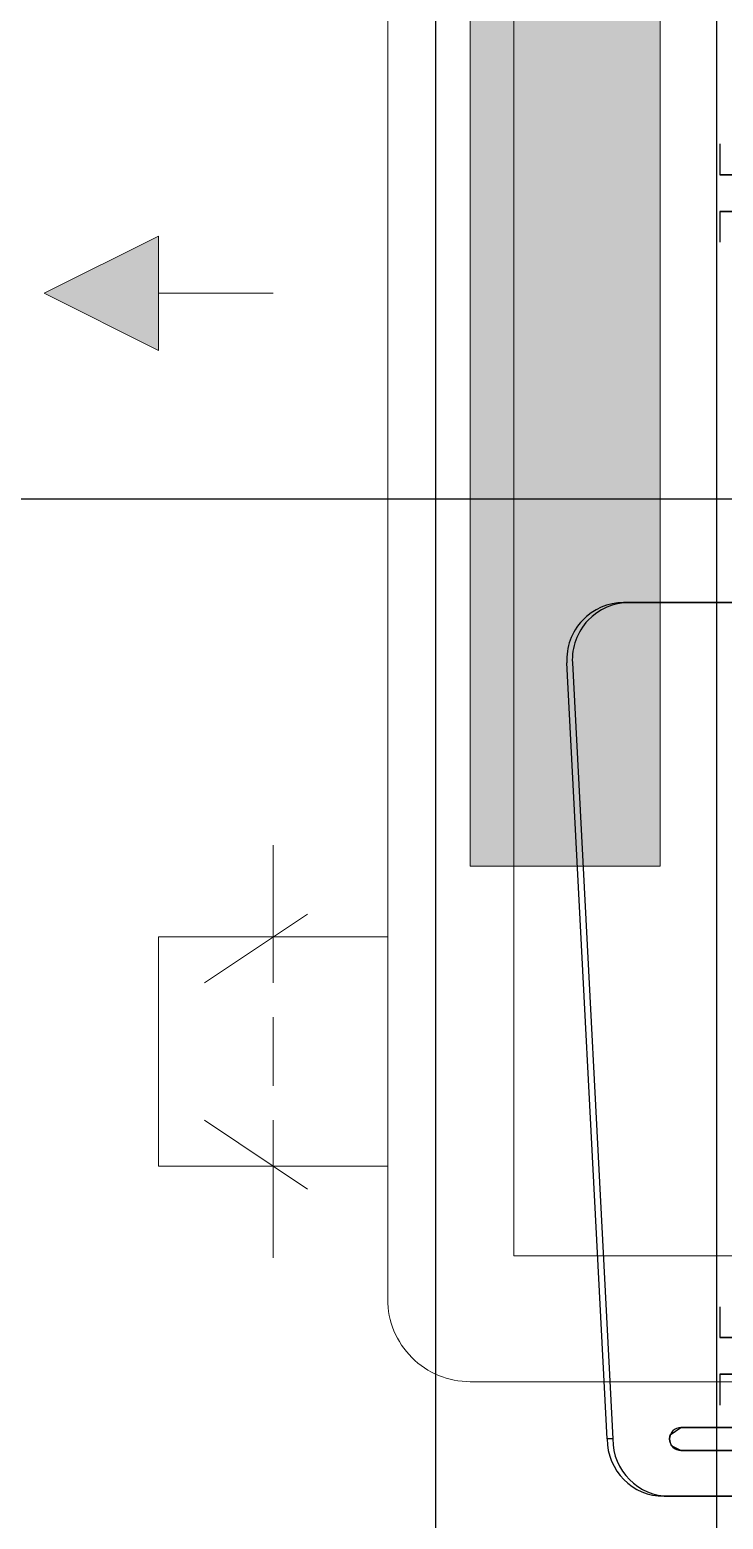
# Model space of a CAD drawing. Header units: millimetres. Extents: x -92759 to 184353, y -15225 to 86714.
# Drawn here: x 65001 to 65304, y 63280 to 63930 of the extents above; entities that cross this region are included whole.
import ezdxf

# ---------------------------------------------------------------- set-up
doc = ezdxf.new("R2010")
doc.units = ezdxf.units.MM
doc.linetypes.add('IDA - Grid Line', pattern=[2100, 1200, -300, 300, -300])
for name, color, linetype in [('0-1', 9, 'Continuous'), ('A-_FURT----_E', 9, 'Continuous'), ('A-PATT-CONC', 8, 'Continuous'), ('M-_SANIFIXR_E', 9, 'Continuous'), ('M-ACMV_FCU', 5, 'Continuous'), ('PDF_M-_ACON----_E-N', 7, 'Continuous')]:
    doc.layers.add(name, color=color, linetype=linetype)
for name, color, linetype, lineweight in [('HFI 9MM FPB', 94, 'Continuous', 5), ('M-ACMV_FCU-1', 86, 'Continuous', 9), ('M-ACMV_VCD', 7, 'Continuous', 25)]:
    doc.layers.add(name, color=color, linetype=linetype, lineweight=lineweight)
doc.layers.add('S-_ANOTGRID_E-1', color=9, linetype='IDA - Grid Line', true_color=0x808080)

# ---------------------------------------------------------------- blocks, each defined once
blk = doc.blocks.new('SIGMUND-LR R_ 2020 - SIGMUND-LR R_ 2020-8583273-2ND STOREY Copy 1')
at = {"layer": '0-1'}
for p, q in [((25, 640.38), (363.69, 657.99)), ((363.69, 655.56), (25, 637.94)), ((25, 637.94), (25, 640.38)), ((390, 630.78), (390, 633.21)), ((390, 633.21), (390, 500.97)), ((390, 498.53), (390, 630.78)), ((0, 615.56), (0, 613.13)), ((0, 417.05), (0, 615.56)), ((0, 613.13), (0, 414.62)), ((20, 608.16), (20, 414.62)), ((20, 414.62), (20, 608.16)), ((30, 414.62), (30, 608.16)), ((30, 608.16), (30, 414.62)), ((53.25, 591.23), (39.79, 591.23)), ((53.25, 591.23), (53.25, 541.23)), ((53.25, 541.23), (53.25, 591.23)), ((82.71, 591.23), (69.25, 591.23)), ((69.25, 591.23), (69.25, 541.23)), ((69.25, 541.23), (69.25, 591.23)), ((560.75, 591.23), (547.29, 591.23)), ((560.75, 541.23), (560.75, 591.23)), ((560.75, 591.23), (560.75, 541.23)), ((590.21, 591.23), (576.75, 591.23)), ((576.75, 541.23), (576.75, 591.23)), ((576.75, 591.23), (576.75, 541.23))]:
    blk.add_line(p, q, dxfattribs=at)
at = {"layer": '0-1', "flags": 128}
blk.add_lwpolyline([(20, 608.16), (22.08, 612.23), (24.01, 613.06), (24.98, 613.16), (25.16, 613.16), (26.78, 612.83), (30, 608.16)], dxfattribs=at)
at = {"layer": '0-1'}
for centre, major_axis, start_param, end_param in [((365, 633.21), (25, 0), 0, 1.623156), ((365, 630.78), (25, 0), 0, 1.623156), ((25, 615.56), (-25, 0), 4.712389, 6.283185), ((25, 613.13), (-25, 0), 4.712389, 6.283185), ((25, 608.16), (-5, 0), 4.712389, 6.283185), ((25, 608.16), (-5, 0), 3.141593, 4.712389)]:
    blk.add_ellipse(centre, major_axis=major_axis, ratio=0.992546, start_param=start_param, end_param=end_param, dxfattribs=at)
blk = doc.blocks.new('1599_FURN_RHH_BLK8 _NEW__2ND STY_dwg-10261561-BLK8_RHH_2ND STOREY PLAN')
at = {"layer": 'A-_FURT----_E', "rotation": 90}
blk.add_blockref('SIGMUND-LR R_ 2020 - SIGMUND-LR R_ 2020-8583273-2ND STOREY Copy 1', (-24407.35, -16051.66), dxfattribs=at)
blk = doc.blocks.new('A$C3019c3af')
at = {"layer": 'S-_ANOTGRID_E-1'}
blk.add_line((-17400, -20341.41), (-17400, 52351.75), dxfattribs=at)
at = {"layer": 'M-_SANIFIXR_E'}
blk.add_blockref('1599_FURN_RHH_BLK8 _NEW__2ND STY_dwg-10261561-BLK8_RHH_2ND STOREY PLAN', (7599.78, 46600.1), dxfattribs=at)
blk = doc.blocks.new('RCP_B8L2')
at = {"layer": 'A-PATT-CONC'}
h = blk.add_hatch(dxfattribs=at)
h.set_pattern_fill('ANSI37', color=256, scale=189, angle=45)
h.set_pattern_definition([(90, (-385478.34, -151102.3), (-600.075, 0), []), (180, (-385478.34, -151102.3), (-6e-14, -600.075), [])])
h.paths.add_polyline_path([(-388477.99, -151102.3), (-385478.34, -151102.3), (-385478.34, -158302.3), (-388477.99, -158302.3)])
at = {"layer": 'HFI 9MM FPB'}
h = blk.add_hatch(dxfattribs=at)
h.set_pattern_fill('ANSI33', color=256, scale=50)
h.set_pattern_definition([(45, (-581589.02, -147239), (-224.5064, 224.5064), []), (45, (-581364.5, -147239), (-224.5064, 224.5064), [158.75, -79.375])])
h.paths.add_polyline_path([(-388477.99, -151102.3), (-385478.34, -151102.3), (-385478.34, -158302.3), (-388477.99, -158302.3)], flags=16)
h.paths.add_polyline_path([(-389418.07, -150277.3), (-387018.07, -150277.3), (-387018.07, -149827.3), (-384618.07, -149827.3), (-384618.07, -159127.3), (-387018.07, -159127.3), (-387018.07, -158677.3), (-387618.07, -158677.3), (-387618.07, -159127.3), (-389418.07, -159127.3)])
blk = doc.blocks.new('A$Ca8a76259')
at = {"layer": 'M-ACMV_FCU', "lineweight": 0}
h = blk.add_hatch(color=256, dxfattribs=at)
h.dxf.hatch_style = 1
h.paths.add_polyline_path([(250, 356), (250, 439), (-250, 439), (-250, 356)])
h.paths.add_polyline_path([(356, -250), (439, -250), (439, 250), (356, 250)])
h.paths.add_polyline_path([(-356, 250), (-439, 250), (-439, -250), (-356, -250)])
h.paths.add_polyline_path([(-250, -356), (-250, -439), (250, -439), (250, -356)])
h = blk.add_hatch(color=256, dxfattribs=at)
h.dxf.hatch_style = 1
h.paths.add_polyline_path([(-625, 0), (-575, -25), (-575, 25)])
for p, q in [((-475, 439), (-475, -439)), ((-625, 0), (-575, 25)), ((-575, -25), (-575, 25)), ((-625, 0), (-575, -25)), ((-525, 0), (-575, 0)), ((439, -475), (-439, -475))]:
    blk.add_line(p, q, dxfattribs=at)
for points in [[(420, 420), (420, -420), (-420, -420), (-420, 420)], [(-356, 250), (-356, -250), (-439, -250), (-439, 250)]]:
    blk.add_lwpolyline(points, close=True, dxfattribs=at)
blk.add_arc((-439, -439), 36, 180, 270, dxfattribs=at)
blk = doc.blocks.new('A$C49267d6b')
at = {"layer": 'PDF_M-_ACON----_E-N', "lineweight": 0}
for p, q in [((0, 127), (0, 76.2)), ((-25.4, 76.2), (12.7, 101.6)), ((0, 63.5), (0, 38.1)), ((-25.4, 25.4), (12.7, 0)), ((0, -25.4), (0, 25.4))]:
    blk.add_line(p, q, dxfattribs=at)
blk = doc.blocks.new('FCU -1')
at = {"layer": 'M-ACMV_VCD', "lineweight": 5}
blk.add_lwpolyline([(378127.45, -50132.13), (378127.45, -50032.13), (378227.45, -50032.13), (378227.45, -50132.13)], close=True, dxfattribs=at)
at = {"layer": 'M-ACMV_FCU', "lineweight": 5, "rotation": 270}
blk.add_blockref('A$Ca8a76259', (378508.35, -50607.13), dxfattribs=at)
at = {"layer": 'M-ACMV_VCD', "lineweight": 5, "xscale": -1.181061443391948, "yscale": 1.181061443391948, "zscale": 1.181061443391948, "rotation": 90}
blk.add_blockref('A$C49267d6b', (378237.45, -50082.13), dxfattribs=at)
blk = doc.blocks.new('ACMV_B8_L2')
at = {"layer": 'M-ACMV_FCU-1', "rotation": 90}
blk.add_blockref('FCU -1', (75688.74, -420409.59), dxfattribs=at)

msp = doc.modelspace()

# ---------------------------------------------------------------- block references
at = {"layer": '0-1'}
msp.add_blockref('A$C3019c3af', (82701.06, 32741.24), dxfattribs=at)
at = {"layer": 'A-PATT-CONC'}
msp.add_blockref('RCP_B8L2', (452619.12, 220318.54), dxfattribs=at)
at = {"layer": 'M-ACMV_FCU-1'}
msp.add_blockref('ACMV_B8_L2', (-60663.56, 105715.91), dxfattribs=at)

doc.saveas('drawing.dxf')
